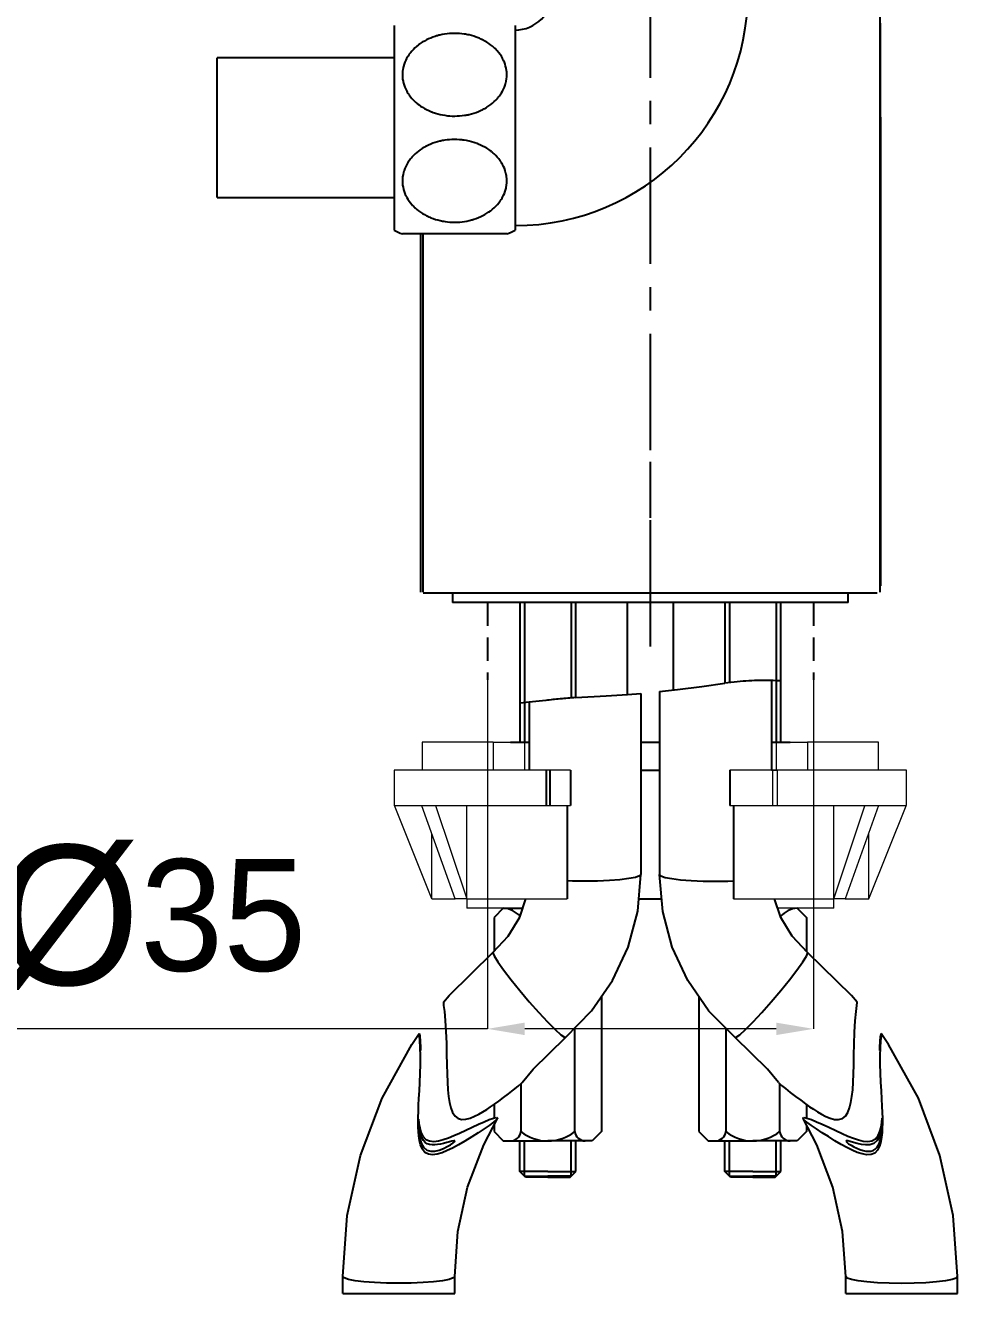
# Model space of a CAD drawing. Extents: x 0 to 1354, y 0 to 992.
# Drawn here: x 259.4 to 359.4, y 237.6 to 373.8 of the extents above; entities that cross this region are included whole.
import ezdxf

# ---------------------------------------------------------------- set-up
doc = ezdxf.new("R2010")
doc.units = 0
doc.header["$LTSCALE"] = 10
doc.header["$MEASUREMENT"] = 0
doc.header["$PDMODE"] = 3
doc.header["$PDSIZE"] = -10
doc.linetypes.add('CENTER', pattern=[2, 1.25, -0.25, 0.25, -0.25])
doc.linetypes.add('HIDDEN', pattern=[0.375, 0.25, -0.125])
doc.layers.get('0').update_dxf_attribs({"linetype": 'CONTINUOUS'})
doc.layers.get('DEFPOINTS').update_dxf_attribs({"linetype": 'CONTINUOUS'})
doc.layers.add('1', color=7, linetype='CONTINUOUS')
doc.layers.add('DEF_LAYER_ASSEM_MEMBER', color=7, linetype='CONTINUOUS')
doc.styles.add('Daelim Dimension', font='')
doc.styles.get('Daelim Dimension').set_extended_font_data('나눔고딕')
doc.dimstyles.new('DEFAULT', dxfattribs={"dimscale": 2, "dimtxt": 6, "dimasz": 2, "dimexe": 0, "dimexo": 2, "dimgap": 1, "dimtad": 1, "dimdec": 1, "dimzin": 9, "dimdsep": 46, "dimtxsty": 'Daelim Dimension', "dimcen": 0.5, "dimclrd": 5, "dimclre": 5, "dimclrt": 7, "dimadec": 1, "dimazin": 0, "dimtfac": 1, "dimtdec": 1, "dimtix": 1, "dimtmove": 0, "dimatfit": 3, "dimfxl": 1, "dimtolj": 1, "dimtzin": 1, "dimlwd": 9, "dimlwe": 9, "dimarcsym": 0})

# ---------------------------------------------------------------- blocks, each defined once
blk = doc.blocks.new('*D3')
at = {"color": 5, "lineweight": 9, "ltscale": 0.5, "transparency": 16777216}
for p, q in [((308.97, 303.63), (308.97, 266.01)), ((343.97, 303.63), (343.97, 266.01)), ((308.97, 266.01), (186.16, 266.01)), ((339.97, 266.01), (312.97, 266.01))]:
    blk.add_line(p, q, dxfattribs=at)
at = {"color": 5, "ltscale": 0.5, "transparency": 16777216}
for points in [[(312.97, 266.68), (312.97, 265.34), (308.97, 266.01)], [(339.97, 266.68), (339.97, 265.34), (343.97, 266.01)]]:
    blk.add_solid(points, dxfattribs=at)
at = {"layer": 'DEFPOINTS', "color": 0, "ltscale": 0.5, "transparency": 16777216}
for p in [(308.97, 307.63), (343.97, 307.63), (343.97, 266.01)]:
    blk.add_point(p, dxfattribs=at)
at = {"color": 7, "lineweight": -3, "ltscale": 0.5, "transparency": 16777216, "insert": (240.46, 277.59), "char_height": 12, "attachment_point": 5, "style": 'Daelim Dimension'}
blk.add_mtext('\\A1;설치구멍 {\\H1.25x;\\C256;Ø}35', dxfattribs=at)

msp = doc.modelspace()

# ---------------------------------------------------------------- linework, layer by layer
at = {"color": 1, "linetype": 'CENTER'}
msp.add_line((326.45, 480.65), (326.45, 307.06), dxfattribs=at)
at = {"color": 7, "linetype": 'HIDDEN', "lineweight": -3}
for p, q in [((308.97, 311.78), (308.97, 303.48)), ((343.97, 311.78), (343.97, 303.48))]:
    msp.add_line(p, q, dxfattribs=at)
at = {"color": 7, "linetype": 'Continuous'}
for p, q in [((327.45, 302.24), (329.37, 302.45)), ((329.37, 302.45), (331.99, 302.79)), ((331.99, 302.79), (334.47, 303.13)), ((318.45, 301.58), (321.7, 301.77)), ((321.7, 301.77), (324, 301.92)), ((324, 301.92), (325.45, 302.04)), ((293.45, 237.58), (305.45, 237.58)), ((347.45, 237.58), (359.45, 237.58))]:
    msp.add_line(p, q, dxfattribs=at)
at = {"color": 0}
for p, q in [((310.67, 278.98), (309.67, 277.98)), ((309.67, 277.98), (309.67, 274.34)), ((310.67, 278.98), (312.76, 278.98)), ((342.22, 278.98), (343.22, 277.98)), ((343.22, 277.98), (343.22, 274.33)), ((321.22, 269.48), (321.22, 254.98)), ((331.67, 269.47), (331.67, 254.98)), ((318.33, 266.09), (318.33, 254.98)), ((334.56, 266.09), (334.56, 254.98)), ((312.56, 260.12), (312.56, 254.98)), ((340.33, 260.12), (340.33, 254.98)), ((309.67, 257.9), (309.67, 256.43)), ((343.22, 257.89), (343.22, 256.42)), ((309.67, 255.67), (309.67, 254.98)), ((309.67, 254.98), (310.67, 253.98)), ((321.22, 254.98), (320.22, 253.98)), ((331.67, 254.98), (332.67, 253.98)), ((343.22, 254.98), (342.22, 253.98)), ((343.22, 255.66), (343.22, 254.98)), ((310.67, 253.98), (315.45, 253.98)), ((320.22, 253.98), (315.45, 253.98)), ((332.67, 253.98), (337.45, 253.98)), ((342.22, 253.98), (337.45, 253.98))]:
    msp.add_line(p, q, dxfattribs=at)
for points in [[(298.94, 373.77), (298.94, 373.56), (298.94, 372.93), (298.94, 371.92), (298.94, 370.55), (298.94, 368.88), (298.94, 366.98), (298.94, 364.92), (298.94, 362.77), (298.94, 360.62), (298.94, 358.56), (298.94, 356.66), (298.94, 354.99), (298.94, 353.62), (298.94, 352.61), (298.94, 351.98), (298.94, 351.77)], [(311.94, 373.77), (311.94, 373.56), (311.94, 372.93), (311.94, 371.92), (311.94, 370.55), (311.94, 368.88), (311.94, 366.98), (311.94, 364.92), (311.94, 362.77), (311.94, 360.62), (311.94, 358.56), (311.94, 356.66), (311.94, 354.99), (311.94, 353.62), (311.94, 352.61), (311.94, 351.98), (311.94, 351.77)], [(305.42, 372.91), (305.15, 372.9), (304.89, 372.89), (304.63, 372.86), (304.37, 372.83), (304.11, 372.78), (303.86, 372.73), (303.73, 372.7), (303.61, 372.66), (303.54, 372.65), (303.48, 372.63), (303.42, 372.61), (303.36, 372.59), (303.11, 372.51), (302.87, 372.41), (302.64, 372.31), (302.41, 372.2), (302.19, 372.08), (301.97, 371.95), (301.86, 371.88), (301.76, 371.81), (301.71, 371.78), (301.66, 371.74), (301.61, 371.7), (301.56, 371.67), (301.36, 371.51), (301.18, 371.35), (301.01, 371.18), (300.84, 371), (300.69, 370.82), (300.54, 370.63), (300.51, 370.58), (300.48, 370.53), (300.44, 370.48), (300.41, 370.43), (300.35, 370.33), (300.29, 370.23), (300.19, 370.02), (300.09, 369.81), (300.02, 369.59), (299.95, 369.37), (299.92, 369.26), (299.9, 369.15), (299.89, 369.09), (299.88, 369.03), (299.87, 368.97), (299.86, 368.92), (299.84, 368.69), (299.83, 368.46), (299.84, 368.24), (299.86, 368.01), (299.88, 367.9), (299.9, 367.78), (299.91, 367.73), (299.93, 367.67), (299.94, 367.61), (299.95, 367.56), (300.02, 367.34), (300.1, 367.12), (300.19, 366.91), (300.3, 366.7), (300.36, 366.6), (300.42, 366.5), (300.45, 366.44), (300.49, 366.39), (300.52, 366.35), (300.56, 366.3), (300.7, 366.1), (300.86, 365.92), (301.02, 365.74), (301.2, 365.57), (301.29, 365.49), (301.38, 365.41), (301.43, 365.37), (301.48, 365.33), (301.53, 365.29), (301.58, 365.26), (301.78, 365.11), (301.99, 364.97), (302.21, 364.85), (302.43, 364.73), (302.66, 364.62), (302.9, 364.51), (302.96, 364.49), (303.02, 364.47), (303.08, 364.44), (303.14, 364.42), (303.27, 364.38), (303.39, 364.34), (303.64, 364.27), (303.89, 364.2), (304.14, 364.15), (304.4, 364.11), (304.53, 364.09), (304.66, 364.07), (304.73, 364.07), (304.8, 364.06), (304.86, 364.05), (304.93, 364.05), (305.19, 364.03), (305.45, 364.03), (305.72, 364.04), (305.98, 364.05), (306.24, 364.08), (306.5, 364.11), (306.63, 364.13), (306.76, 364.16), (306.82, 364.17), (306.89, 364.18), (306.95, 364.2), (307.01, 364.21), (307.27, 364.27), (307.52, 364.35), (307.76, 364.43), (308, 364.52), (308.23, 364.62), (308.46, 364.74), (308.58, 364.79), (308.69, 364.86), (308.74, 364.89), (308.8, 364.92), (308.85, 364.95), (308.91, 364.99), (309.12, 365.12), (309.32, 365.27), (309.51, 365.42), (309.69, 365.58), (309.87, 365.75), (310.03, 365.93), (310.07, 365.98), (310.11, 366.02), (310.15, 366.07), (310.19, 366.12), (310.26, 366.21), (310.33, 366.31), (310.46, 366.51), (310.58, 366.71), (310.69, 366.92), (310.78, 367.13), (310.82, 367.24), (310.86, 367.35), (310.88, 367.4), (310.9, 367.46), (310.91, 367.51), (310.93, 367.57), (310.98, 367.79), (311.02, 368.02), (311.04, 368.25), (311.04, 368.47), (311.04, 368.59), (311.04, 368.7), (311.03, 368.76), (311.03, 368.82), (311.02, 368.87), (311.01, 368.93), (310.98, 369.16), (310.92, 369.38), (310.86, 369.6), (310.78, 369.82), (310.73, 369.92), (310.68, 370.03), (310.66, 370.08), (310.63, 370.14), (310.6, 370.19), (310.58, 370.24), (310.46, 370.45), (310.32, 370.64), (310.18, 370.83), (310.02, 371.02), (309.94, 371.11), (309.86, 371.2), (309.82, 371.24), (309.77, 371.28), (309.73, 371.32), (309.68, 371.37), (309.5, 371.53), (309.3, 371.68), (309.1, 371.83), (308.89, 371.97), (308.67, 372.09), (308.45, 372.21), (308.39, 372.24), (308.33, 372.27), (308.27, 372.3), (308.21, 372.33), (308.1, 372.38), (307.98, 372.43), (307.74, 372.52), (307.49, 372.6), (307.24, 372.67), (306.99, 372.74), (306.86, 372.76), (306.73, 372.79), (306.6, 372.81), (306.47, 372.83), (306.21, 372.87), (305.95, 372.89), (305.81, 372.9), (305.68, 372.91), (305.62, 372.91), (305.55, 372.91), (305.52, 372.91), (305.48, 372.91), (305.45, 372.91), (305.42, 372.91)], [(279.94, 355.27), (279.94, 355.49), (279.94, 356.13), (279.94, 357.16), (279.94, 358.51), (279.94, 360.11), (279.94, 361.87), (279.94, 363.67), (279.94, 365.43), (279.94, 367.03), (279.94, 368.38), (279.94, 369.41), (279.94, 370.05), (279.94, 370.27)], [(298.94, 370.27), (279.94, 370.27)], [(305.46, 352.63), (305.73, 352.64), (305.99, 352.65), (306.25, 352.68), (306.51, 352.71), (306.76, 352.76), (307.02, 352.81), (307.15, 352.84), (307.27, 352.88), (307.34, 352.89), (307.4, 352.91), (307.46, 352.93), (307.52, 352.95), (307.77, 353.03), (308.01, 353.13), (308.24, 353.23), (308.47, 353.34), (308.69, 353.46), (308.91, 353.59), (309.01, 353.66), (309.12, 353.73), (309.17, 353.76), (309.22, 353.8), (309.27, 353.84), (309.32, 353.87), (309.52, 354.03), (309.7, 354.19), (309.87, 354.36), (310.04, 354.54), (310.19, 354.72), (310.33, 354.91), (310.37, 354.96), (310.4, 355.01), (310.43, 355.06), (310.47, 355.11), (310.53, 355.21), (310.58, 355.31), (310.69, 355.52), (310.78, 355.73), (310.86, 355.95), (310.93, 356.17), (310.96, 356.28), (310.98, 356.4), (310.99, 356.45), (311, 356.51), (311.01, 356.57), (311.02, 356.62), (311.04, 356.85), (311.04, 357.08), (311.04, 357.3), (311.01, 357.53), (311, 357.64), (310.98, 357.76), (310.96, 357.81), (310.95, 357.87), (310.94, 357.93), (310.92, 357.98), (310.86, 358.2), (310.78, 358.42), (310.68, 358.63), (310.58, 358.84), (310.52, 358.94), (310.46, 359.05), (310.42, 359.1), (310.39, 359.15), (310.36, 359.2), (310.32, 359.24), (310.18, 359.44), (310.02, 359.62), (309.86, 359.8), (309.68, 359.97), (309.59, 360.05), (309.5, 360.13), (309.45, 360.17), (309.4, 360.21), (309.35, 360.25), (309.3, 360.28), (309.1, 360.43), (308.89, 360.57), (308.67, 360.69), (308.45, 360.81), (308.22, 360.92), (307.98, 361.03), (307.92, 361.05), (307.86, 361.07), (307.8, 361.1), (307.74, 361.12), (307.61, 361.16), (307.49, 361.2), (307.24, 361.27), (306.99, 361.34), (306.73, 361.39), (306.48, 361.43), (306.34, 361.45), (306.21, 361.47), (306.15, 361.47), (306.08, 361.48), (306.02, 361.49), (305.95, 361.49), (305.69, 361.51), (305.42, 361.51), (305.16, 361.51), (304.9, 361.49), (304.64, 361.47), (304.38, 361.43), (304.25, 361.41), (304.12, 361.39), (304.06, 361.37), (303.99, 361.36), (303.93, 361.35), (303.86, 361.33), (303.61, 361.27), (303.36, 361.19), (303.12, 361.11), (302.88, 361.02), (302.64, 360.92), (302.42, 360.81), (302.3, 360.75), (302.19, 360.68), (302.13, 360.65), (302.08, 360.62), (302.03, 360.59), (301.97, 360.55), (301.76, 360.42), (301.56, 360.27), (301.37, 360.12), (301.19, 359.96), (301.01, 359.79), (300.85, 359.61), (300.81, 359.56), (300.77, 359.52), (300.73, 359.47), (300.69, 359.42), (300.62, 359.33), (300.55, 359.23), (300.41, 359.03), (300.3, 358.83), (300.19, 358.62), (300.1, 358.41), (300.06, 358.3), (300.02, 358.19), (300, 358.14), (299.98, 358.08), (299.97, 358.03), (299.95, 357.97), (299.9, 357.75), (299.86, 357.52), (299.84, 357.3), (299.83, 357.07), (299.84, 356.95), (299.84, 356.84), (299.85, 356.78), (299.85, 356.73), (299.86, 356.67), (299.86, 356.61), (299.9, 356.38), (299.95, 356.16), (300.02, 355.94), (300.1, 355.72), (300.14, 355.62), (300.19, 355.51), (300.22, 355.46), (300.25, 355.4), (300.27, 355.35), (300.3, 355.3), (300.42, 355.1), (300.55, 354.9), (300.7, 354.71), (300.85, 354.52), (300.93, 354.43), (301.02, 354.35), (301.06, 354.3), (301.11, 354.26), (301.15, 354.22), (301.2, 354.17), (301.38, 354.01), (301.58, 353.86), (301.78, 353.71), (301.99, 353.57), (302.21, 353.45), (302.43, 353.33), (302.49, 353.3), (302.55, 353.27), (302.61, 353.24), (302.67, 353.22), (302.78, 353.16), (302.9, 353.11), (303.14, 353.02), (303.39, 352.94), (303.64, 352.87), (303.89, 352.8), (304.02, 352.78), (304.15, 352.75), (304.28, 352.73), (304.41, 352.71), (304.67, 352.67), (304.93, 352.65), (305.06, 352.64), (305.2, 352.63), (305.26, 352.63), (305.33, 352.63), (305.36, 352.63), (305.4, 352.63), (305.43, 352.63), (305.46, 352.63)], [(279.94, 355.27), (298.94, 355.27)], [(311.04, 351.37), (311.04, 351.37), (311.04, 351.37), (311.04, 351.37), (311.03, 351.37), (311.02, 351.37), (310.98, 351.37), (310.93, 351.37), (310.86, 351.37), (310.79, 351.37), (310.76, 351.37), (310.74, 351.37), (310.72, 351.37), (310.69, 351.37), (310.64, 351.37), (310.59, 351.37), (310.47, 351.37), (310.34, 351.37), (310.19, 351.37), (310.04, 351.37), (310, 351.37), (309.96, 351.37), (309.92, 351.37), (309.87, 351.37), (309.79, 351.37), (309.7, 351.37), (309.51, 351.37), (309.32, 351.37), (309.12, 351.37), (308.91, 351.37), (308.8, 351.37), (308.69, 351.37), (308.64, 351.37), (308.58, 351.37), (308.52, 351.37), (308.47, 351.37), (308.24, 351.37), (308, 351.37), (307.76, 351.37), (307.52, 351.37), (307.27, 351.37), (307.01, 351.37), (306.95, 351.37), (306.89, 351.37), (306.82, 351.37), (306.76, 351.37), (306.63, 351.37), (306.5, 351.37), (306.24, 351.37), (305.98, 351.37), (305.72, 351.37), (305.45, 351.37), (305.32, 351.37), (305.19, 351.37), (305.12, 351.37), (305.06, 351.37), (304.99, 351.37), (304.93, 351.37), (304.66, 351.37), (304.4, 351.37), (304.15, 351.37), (303.89, 351.37), (303.64, 351.37), (303.39, 351.37), (303.27, 351.37), (303.14, 351.37), (303.08, 351.37), (303.02, 351.37), (302.96, 351.37), (302.9, 351.37), (302.66, 351.37), (302.43, 351.37), (302.21, 351.37), (302, 351.37), (301.79, 351.37), (301.58, 351.37), (301.48, 351.37), (301.39, 351.37), (301.34, 351.37), (301.29, 351.37), (301.25, 351.37), (301.2, 351.37), (301.03, 351.37), (300.86, 351.37), (300.71, 351.37), (300.56, 351.37), (300.43, 351.37), (300.31, 351.37), (300.28, 351.37), (300.25, 351.37), (300.23, 351.37), (300.2, 351.37), (300.15, 351.37), (300.1, 351.37), (300.02, 351.37), (299.96, 351.37), (299.9, 351.37), (299.87, 351.37), (299.85, 351.37), (299.84, 351.37), (299.84, 351.37), (299.83, 351.37), (299.83, 351.37)], [(301.77, 351.37), (301.77, 312.89)], [(302.05, 312.89), (302.05, 331.4), (302.05, 336.05), (302.05, 340.71), (302.05, 345.36), (302.05, 350.02), (302.05, 351.37)], [(302.05, 312.89), (302.05, 334.89), (302.05, 351.23)], [(326.45, 326.89), (326.45, 320.89)], [(326.45, 317.89), (326.45, 310.89)], [(350.82, 312.78), (349.53, 312.78), (347.68, 312.78), (345.3, 312.78), (342.47, 312.78), (340.21, 312.78), (337.82, 312.78), (335.31, 312.78), (333.08, 312.78), (330.86, 312.78), (328.65, 312.78), (326.45, 312.78), (324.25, 312.78), (322.04, 312.78), (319.82, 312.78), (317.58, 312.78), (315.07, 312.78), (312.69, 312.78), (310.42, 312.78), (307.6, 312.78), (305.21, 312.78), (303.37, 312.78), (302.07, 312.78)], [(326.45, 313.06), (326.45, 307.06)]]:
    msp.add_lwpolyline(points)
for centre, radius, start, end in [((310.43, 276.23), 2.76, 42.4316, 84.8383), ((342.47, 276.23), 2.76, 95.1617, 137.6283), ((311.43, 255.12), 1.14, 271.0144, 352.8506), ((315.45, 258.64), 4.67, 231.7868, 270), ((315.45, 258.64), 4.67, 270, 308.2132), ((319.47, 255.12), 1.14, 187.1494, 268.9856), ((333.43, 255.12), 1.14, 271.0144, 352.8506), ((337.45, 258.64), 4.67, 231.7868, 270), ((337.45, 258.64), 4.67, 270, 308.2132), ((341.47, 255.12), 1.14, 187.1494, 268.9856)]:
    msp.add_arc(centre, radius, start, end, dxfattribs=at)
for points in [[(311.94, 373.27), (314.15, 373.27), (315.94, 375.06), (315.94, 377.27)], [(311.94, 352.27), (325.75, 352.27), (336.94, 363.46), (336.94, 377.27)], [(298.94, 351.77), (299.23, 351.63), (299.53, 351.49), (299.83, 351.37)], [(311.04, 351.37), (311.35, 351.49), (311.65, 351.63), (311.94, 351.77)]]:
    msp.add_open_spline(points, degree=3)
at = {"color": 7, "linetype": 'Continuous'}
for points, start_tangent, end_tangent in [([(340.45, 303.37), (339.37, 303.42), (338.23, 303.43), (337.04, 303.38), (335.78, 303.28), (334.45, 303.13)], (-0.998155, 0.06072), (-0.99186, -0.127337)), ([(318.45, 301.58), (316.76, 301.44), (315.22, 301.28), (313.79, 301.12), (312.45, 300.97)], (-0.997496, -0.070729), (-0.994092, -0.108545))]:
    msp.add_spline(points, degree=3, dxfattribs=dict(at, start_tangent=start_tangent, end_tangent=end_tangent))
at = {"layer": '1'}
for p, q in [((305.2, 312.78), (305.2, 311.78)), ((347.7, 311.78), (347.7, 312.78)), ((347.7, 311.78), (305.2, 311.78)), ((312.45, 311.77), (312.45, 296.78)), ((312.95, 311.77), (312.95, 296.77)), ((317.95, 311.77), (317.95, 301.54)), ((318.45, 301.58), (318.45, 311.77)), ((323.95, 311.78), (323.95, 301.91)), ((328.95, 302.4), (328.95, 311.78)), ((334.45, 311.77), (334.45, 303.13)), ((334.95, 311.77), (334.95, 303.19)), ((339.95, 311.77), (339.95, 296.77)), ((340.45, 296.78), (340.45, 311.77)), ((311.45, 296.78), (313.45, 296.78)), ((325.45, 296.78), (327.45, 296.78)), ((339.45, 296.78), (341.45, 296.78)), ((325.45, 293.78), (327.45, 293.78)), ((325.22, 279.98), (327.67, 279.98))]:
    msp.add_line(p, q, dxfattribs=at)
at = {"layer": '1', "color": 7, "linetype": 'Continuous', "lineweight": 18}
for p, q in [((301.95, 296.78), (301.95, 293.78)), ((309.57, 296.78), (301.95, 296.78)), ((309.57, 296.78), (312.95, 296.78)), ((312.95, 296.78), (313.45, 296.78)), ((312.95, 296.78), (312.95, 293.78)), ((339.45, 296.78), (339.95, 296.78)), ((339.95, 296.78), (343.32, 296.78)), ((339.95, 296.78), (339.95, 293.78)), ((350.95, 296.78), (343.32, 296.78)), ((350.95, 293.78), (350.95, 296.78)), ((298.95, 293.78), (298.95, 289.98)), ((317.9, 293.78), (298.95, 293.78)), ((353.95, 293.78), (334.99, 293.78)), ((339.45, 293.78), (339.61, 293.78)), ((339.61, 293.78), (340.11, 293.78)), ((353.95, 289.98), (353.95, 293.78)), ((298.95, 289.98), (298.99, 289.98)), ((298.99, 289.98), (301.92, 289.98)), ((302.98, 279.98), (298.99, 289.98)), ((301.92, 289.97), (301.92, 289.98)), ((305.5, 279.98), (301.92, 289.97)), ((301.93, 289.98), (303.4, 289.98)), ((303.4, 289.98), (306.75, 279.98)), ((303.4, 289.98), (317.9, 289.98)), ((306.75, 279.98), (306.75, 289.98)), ((334.99, 289.98), (349.48, 289.98)), ((339.45, 289.98), (339.61, 289.98)), ((339.61, 289.98), (340.11, 289.98)), ((346.14, 279.98), (346.14, 289.98)), ((346.14, 279.98), (349.48, 289.97)), ((350.96, 289.98), (347.39, 279.98)), ((349.48, 289.97), (349.48, 289.98)), ((349.5, 289.98), (350.96, 289.98)), ((349.91, 279.98), (353.91, 289.97)), ((350.96, 289.98), (353.91, 289.98)), ((353.91, 289.97), (353.91, 289.98)), ((353.91, 289.97), (353.91, 289.98)), ((353.95, 289.98), (353.91, 289.98)), ((302.98, 279.98), (302.98, 287)), ((349.91, 279.98), (349.91, 287.04)), ((302.98, 279.98), (305.5, 279.98)), ((306.75, 279.98), (305.5, 279.98)), ((306.75, 279.98), (306.75, 278.98)), ((306.75, 279.98), (317.52, 279.98)), ((335.37, 279.98), (346.14, 279.98)), ((347.39, 279.98), (346.14, 279.98)), ((346.15, 278.98), (346.15, 279.98)), ((347.39, 279.98), (349.91, 279.98)), ((312.76, 278.98), (306.75, 278.98)), ((346.15, 278.98), (340.13, 278.98))]:
    msp.add_line(p, q, dxfattribs=at)
at = {"layer": '1', "color": 7, "linetype": 'Continuous', "lineweight": 13}
for p, q in [((309.57, 296.78), (309.57, 293.78)), ((343.32, 296.78), (343.32, 293.78)), ((339.61, 289.98), (339.61, 293.78)), ((340.11, 289.98), (340.11, 293.78))]:
    msp.add_line(p, q, dxfattribs=at)
at = {"layer": '1'}
for points in [[(351.12, 312.89), (351.12, 433.38)], [(351.21, 313.59), (351.21, 317.62), (351.21, 321.65), (351.2, 325.67), (351.2, 329.7), (351.2, 333.73), (351.2, 337.76), (351.2, 341.78), (351.19, 345.81), (351.19, 349.84), (351.19, 353.87), (351.19, 357.9), (351.19, 361.92), (351.18, 365.95), (351.18, 369.98), (351.18, 374.01)]]:
    msp.add_lwpolyline(points, dxfattribs=at)
at = {"layer": '1', "color": 7, "linetype": 'Continuous', "lineweight": 18}
for centre, major_axis, ratio, start_param, end_param in [((327.13, 219.31), (-25.32, 70.62), 0.175251, 6.272916, 6.274254), ((327.1, 223.16), (23.99, 66.77), 0.180158, 0.118629, 0.120004)]:
    msp.add_ellipse(centre, major_axis=major_axis, ratio=ratio, start_param=start_param, end_param=end_param, dxfattribs=at)
at = {"layer": 'DEF_LAYER_ASSEM_MEMBER', "color": 7, "linetype": 'Continuous'}
for p, q in [((339.45, 303.41), (339.45, 293.78)), ((313.45, 301.08), (313.45, 293.78)), ((325.45, 302.04), (325.45, 282.59)), ((327.45, 302.24), (327.45, 282.59)), ((322.06, 281.93), (320.79, 281.88)), ((323.19, 282.02), (322.06, 281.93)), ((324.14, 282.14), (323.19, 282.02)), ((324.86, 282.28), (324.14, 282.14)), ((325.3, 282.43), (324.86, 282.28)), ((325.1, 278.64), (325.45, 282.6)), ((325.45, 282.59), (325.3, 282.43)), ((327.45, 282.59), (327.45, 282.59)), ((327.79, 278.63), (327.45, 282.59)), ((327.45, 282.59), (327.59, 282.43)), ((327.59, 282.43), (328.04, 282.28)), ((328.04, 282.28), (328.75, 282.14)), ((328.75, 282.14), (329.7, 282.02)), ((329.7, 282.02), (330.84, 281.93)), ((330.84, 281.93), (332.11, 281.88)), ((318.11, 281.88), (317.52, 281.9)), ((319.45, 281.86), (318.11, 281.88)), ((320.79, 281.88), (319.45, 281.86)), ((332.11, 281.88), (333.45, 281.86)), ((333.45, 281.86), (334.79, 281.88)), ((334.79, 281.88), (335.37, 281.9)), ((312.43, 277.99), (313.1, 279.98)), ((340.47, 277.98), (339.79, 279.98)), ((311.2, 275.95), (312.43, 277.99)), ((324.08, 274.8), (325.1, 278.64)), ((328.81, 274.79), (327.79, 278.63)), ((341.69, 275.95), (340.47, 277.98)), ((309.57, 274.23), (311.2, 275.95)), ((343.33, 274.22), (341.69, 275.95)), ((304.86, 269.6), (309.57, 274.23)), ((322.41, 271.2), (324.08, 274.8)), ((330.48, 271.19), (328.81, 274.79)), ((348.04, 269.59), (343.33, 274.22)), ((320.14, 267.93), (322.41, 271.2)), ((332.75, 267.92), (330.48, 271.19)), ((304.23, 268.87), (304.86, 269.6)), ((304.23, 268.88), (304.23, 268.84)), ((304.23, 268.84), (304.26, 268.53)), ((304.26, 268.53), (304.34, 267.88)), ((348.66, 268.87), (348.04, 269.59)), ((348.56, 267.86), (348.64, 268.52)), ((348.64, 268.52), (348.67, 268.83)), ((348.67, 268.83), (348.66, 268.87)), ((304.34, 267.88), (304.43, 266.92)), ((317.34, 265.09), (320.14, 267.93)), ((335.55, 265.08), (332.75, 267.92)), ((348.46, 266.87), (348.56, 267.86)), ((304.43, 266.92), (304.51, 265.73)), ((304.51, 265.73), (304.56, 264.46)), ((348.33, 264.38), (348.38, 265.65)), ((348.38, 265.65), (348.46, 266.87)), ((297.67, 258.57), (300.86, 264.34)), ((300.86, 264.34), (301.65, 265.51)), ((301.64, 265.48), (301.65, 265.51)), ((301.66, 265.22), (301.64, 265.48)), ((301.65, 265.51), (301.66, 265.47)), ((301.66, 265.47), (301.71, 265.21)), ((301.71, 264.71), (301.66, 265.22)), ((301.71, 265.21), (301.76, 264.7)), ((301.76, 264), (301.71, 264.71)), ((301.76, 264.7), (301.78, 264.02)), ((304.56, 264.46), (304.58, 263.28)), ((313.87, 261.68), (317.34, 265.09)), ((339.02, 261.67), (335.55, 265.08)), ((348.31, 263.21), (348.33, 264.38)), ((351.11, 264), (351.14, 264.69)), ((351.14, 264.69), (351.18, 265.2)), ((351.18, 264.71), (351.14, 263.99)), ((351.18, 265.2), (351.23, 265.46)), ((351.23, 265.21), (351.18, 264.71)), ((351.23, 265.46), (351.25, 265.5)), ((351.25, 265.47), (351.23, 265.21)), ((351.25, 265.5), (351.25, 265.47)), ((352.03, 264.33), (351.25, 265.5)), ((355.23, 258.57), (352.03, 264.33)), ((301.78, 263.13), (301.76, 264)), ((301.78, 264.02), (301.79, 263.69)), ((301.79, 262.76), (301.78, 263.13)), ((304.58, 263.28), (304.6, 262.19)), ((348.29, 262.15), (348.31, 263.21)), ((351.11, 263.69), (351.11, 264)), ((351.14, 263.99), (351.11, 263.14)), ((351.11, 263.14), (351.11, 262.76)), ((301.75, 261.21), (301.78, 262.18)), ((301.78, 262.18), (301.79, 262.76)), ((304.6, 262.19), (304.63, 261.19)), ((312.69, 260.26), (313.87, 261.68)), ((340.2, 260.25), (339.02, 261.67)), ((348.26, 261.17), (348.29, 262.15)), ((351.11, 262.76), (351.11, 262.21)), ((351.11, 262.21), (351.14, 261.24)), ((301.66, 259.36), (301.71, 260.26)), ((301.71, 260.26), (301.75, 261.21)), ((304.63, 261.19), (304.66, 260.29)), ((304.66, 260.29), (304.72, 259.48)), ((312.27, 259.87), (312.62, 260.19)), ((312.62, 260.19), (312.69, 260.26)), ((340.2, 260.25), (340.25, 260.2)), ((340.25, 260.2), (340.53, 259.94)), ((348.18, 259.47), (348.23, 260.28)), ((348.23, 260.28), (348.26, 261.17)), ((351.14, 261.24), (351.18, 260.27)), ((351.18, 260.27), (351.23, 259.34)), ((301.61, 258.54), (301.66, 259.36)), ((304.72, 259.48), (304.8, 258.75)), ((310.68, 258.63), (311.21, 259.04)), ((311.21, 259.04), (311.77, 259.46)), ((311.77, 259.46), (312.27, 259.87)), ((340.53, 259.94), (340.96, 259.59)), ((340.96, 259.59), (341.48, 259.18)), ((341.48, 259.18), (342.04, 258.75)), ((348.1, 258.75), (348.18, 259.47)), ((351.23, 259.34), (351.28, 258.49)), ((295.34, 252.41), (297.67, 258.57)), ((301.55, 257.13), (301.57, 257.8)), ((301.57, 257.8), (301.61, 258.54)), ((304.8, 258.75), (304.9, 258.1)), ((304.9, 258.1), (305.04, 257.53)), ((305.04, 257.53), (305.23, 257.04)), ((308.89, 257.36), (309.3, 257.63)), ((309.3, 257.63), (309.72, 257.93)), ((309.72, 257.93), (310.18, 258.26)), ((310.18, 258.26), (310.68, 258.63)), ((342.04, 258.75), (342.6, 258.34)), ((342.6, 258.34), (343.1, 257.97)), ((343.1, 257.97), (343.56, 257.65)), ((343.56, 257.65), (343.98, 257.37)), ((347.66, 257.04), (347.85, 257.53)), ((347.85, 257.53), (347.99, 258.1)), ((347.99, 258.1), (348.1, 258.75)), ((351.28, 258.49), (351.32, 257.72)), ((351.32, 257.72), (351.35, 257.04)), ((357.55, 252.41), (355.23, 258.57)), ((301.52, 256.01), (301.53, 256.53)), ((301.53, 256.53), (301.55, 257.13)), ((301.56, 255.88), (301.53, 256.4)), ((301.56, 256.31), (301.61, 255.84)), ((305.23, 257.04), (305.49, 256.64)), ((305.49, 256.64), (305.82, 256.38)), ((305.82, 256.38), (306.22, 256.27)), ((306.22, 256.27), (306.66, 256.3)), ((306.66, 256.3), (307.12, 256.42)), ((307.12, 256.42), (307.58, 256.62)), ((307.58, 256.62), (308.04, 256.85)), ((308.04, 256.85), (308.48, 257.11)), ((308.48, 257.11), (308.89, 257.36)), ((308.57, 253.55), (310.04, 256.38)), ((308.6, 256.04), (309.15, 256.26)), ((309.15, 256.26), (309.62, 256.42)), ((309.62, 256.42), (309.95, 256.48)), ((309.95, 256.26), (309.63, 255.99)), ((309.95, 256.48), (310.06, 256.43)), ((310.04, 256.37), (309.95, 256.26)), ((310.06, 256.43), (310.04, 256.37)), ((342.83, 256.42), (342.95, 256.48)), ((342.85, 256.37), (342.83, 256.42)), ((344.33, 253.54), (342.85, 256.37)), ((342.95, 256.25), (342.85, 256.37)), ((342.95, 256.48), (343.27, 256.41)), ((343.27, 255.98), (342.95, 256.25)), ((343.27, 256.41), (343.74, 256.26)), ((343.74, 256.26), (344.29, 256.04)), ((343.98, 257.37), (344.4, 257.11)), ((344.4, 257.11), (344.84, 256.85)), ((344.84, 256.85), (345.3, 256.61)), ((345.3, 256.61), (345.77, 256.42)), ((345.77, 256.42), (346.23, 256.29)), ((346.23, 256.29), (346.67, 256.27)), ((346.67, 256.27), (347.07, 256.37)), ((347.07, 256.37), (347.4, 256.64)), ((347.4, 256.64), (347.66, 257.04)), ((351.3, 255.94), (351.34, 256.41)), ((351.36, 256.4), (351.33, 255.9)), ((351.35, 257.04), (351.37, 256.42)), ((351.37, 256.42), (351.37, 256)), ((301.53, 255.47), (301.52, 256.01)), ((301.53, 255.9), (301.56, 255.23)), ((301.55, 254.98), (301.53, 255.47)), ((301.59, 254.51), (301.55, 254.98)), ((301.63, 255.33), (301.56, 255.88)), ((301.56, 255.23), (301.63, 254.63)), ((301.61, 255.84), (301.69, 255.37)), ((301.73, 254.84), (301.63, 255.33)), ((301.69, 255.37), (301.82, 254.9)), ((301.88, 254.39), (301.73, 254.84)), ((301.82, 254.9), (302.04, 254.47)), ((305.35, 254.55), (305.96, 254.82)), ((305.96, 254.82), (306.63, 255.14)), ((306.63, 255.14), (307.33, 255.47)), ((307.98, 254.86), (307.28, 254.41)), ((307.33, 255.47), (307.99, 255.77)), ((308.6, 255.27), (307.98, 254.86)), ((307.99, 255.77), (308.6, 256.04)), ((309.16, 255.65), (308.6, 255.27)), ((309.63, 255.99), (309.16, 255.65)), ((343.74, 255.64), (343.27, 255.98)), ((344.3, 255.26), (343.74, 255.64)), ((344.29, 256.04), (344.92, 255.76)), ((344.9, 254.86), (344.3, 255.26)), ((345.57, 254.44), (344.9, 254.86)), ((344.92, 255.76), (345.61, 255.44)), ((345.61, 255.44), (346.36, 255.09)), ((346.36, 255.09), (347.05, 254.76)), ((347.05, 254.76), (347.67, 254.49)), ((350.91, 254.56), (351.11, 255)), ((351.16, 254.83), (351.01, 254.39)), ((351.11, 255), (351.23, 255.47)), ((351.27, 255.33), (351.16, 254.83)), ((351.23, 255.47), (351.3, 255.94)), ((351.33, 255.9), (351.27, 255.33)), ((351.27, 254.64), (351.33, 255.21)), ((351.33, 254.87), (351.29, 254.39)), ((351.33, 255.21), (351.36, 255.84)), ((351.36, 255.36), (351.33, 254.87)), ((351.37, 255.87), (351.36, 255.36)), ((351.37, 256), (351.37, 255.87)), ((301.67, 254.03), (301.59, 254.51)), ((301.63, 254.63), (301.73, 254.11)), ((301.79, 253.55), (301.67, 254.03)), ((301.73, 254.11), (301.88, 253.66)), ((301.98, 253.1), (301.79, 253.55)), ((302.1, 254.02), (301.88, 254.39)), ((301.88, 253.66), (302.1, 253.29)), ((302.04, 254.47), (302.35, 254.14)), ((302.28, 253.82), (302.1, 254.02)), ((302.51, 253.68), (302.28, 253.82)), ((302.35, 254.14), (302.74, 253.97)), ((302.76, 253.59), (302.51, 253.68)), ((302.74, 253.97), (303.2, 253.93)), ((303.02, 253.55), (302.76, 253.59)), ((303.3, 253.55), (303.02, 253.55)), ((303.2, 253.93), (303.7, 253.99)), ((303.6, 253.58), (303.3, 253.55)), ((303.93, 253.63), (303.6, 253.58)), ((303.7, 253.99), (304.22, 254.13)), ((304.26, 253.71), (303.93, 253.63)), ((304.22, 254.13), (304.77, 254.32)), ((304.23, 253.17), (304.65, 253.37)), ((304.59, 253.8), (304.26, 253.71)), ((304.89, 253.89), (304.59, 253.8)), ((304.65, 253.37), (304.99, 253.57)), ((304.77, 254.32), (305.35, 254.55)), ((305.15, 253.96), (304.89, 253.89)), ((304.99, 253.57), (305.25, 253.74)), ((305.36, 254), (305.15, 253.96)), ((305.85, 253.55), (305.22, 253.21)), ((305.25, 253.74), (305.42, 253.89)), ((305.46, 253.98), (305.36, 254)), ((305.42, 253.89), (305.46, 253.94)), ((305.46, 253.94), (305.46, 253.98)), ((306.54, 253.95), (305.85, 253.55)), ((307.28, 254.41), (306.54, 253.95)), ((306.84, 249.01), (308.57, 253.55)), ((312.45, 250.68), (312.45, 253.98)), ((318.45, 250.68), (318.45, 253.98)), ((334.45, 250.68), (334.45, 253.98)), ((340.45, 250.68), (340.45, 253.98)), ((346.05, 249), (344.33, 253.54)), ((346.26, 254), (345.57, 254.44)), ((346.93, 253.6), (346.26, 254)), ((347.55, 253.27), (346.93, 253.6)), ((347.48, 254), (347.44, 253.94)), ((347.44, 253.94), (347.54, 253.83)), ((347.65, 253.98), (347.48, 254)), ((347.54, 253.83), (347.74, 253.68)), ((347.91, 253.91), (347.65, 253.98)), ((347.67, 254.49), (348.25, 254.26)), ((347.74, 253.68), (348, 253.51)), ((348.25, 253.82), (347.91, 253.91)), ((348, 253.51), (348.3, 253.35)), ((348.25, 254.26), (348.8, 254.08)), ((348.67, 253.7), (348.25, 253.82)), ((348.3, 253.35), (348.63, 253.19)), ((349.12, 253.6), (348.67, 253.7)), ((348.8, 254.08), (349.32, 253.96)), ((349.57, 253.55), (349.12, 253.6)), ((349.32, 253.96), (349.81, 253.92)), ((350.02, 253.57), (349.57, 253.55)), ((349.81, 253.92), (350.25, 253.99)), ((350.44, 253.71), (350.02, 253.57)), ((350.25, 253.99), (350.63, 254.2)), ((350.8, 254.02), (350.44, 253.71)), ((350.63, 254.2), (350.91, 254.56)), ((351.01, 254.39), (350.8, 254.02)), ((350.8, 253.29), (351.02, 253.67)), ((351.07, 253.43), (350.85, 253)), ((351.02, 253.67), (351.17, 254.12)), ((351.2, 253.91), (351.07, 253.43)), ((351.17, 254.12), (351.27, 254.64)), ((351.29, 254.39), (351.2, 253.91)), ((293.92, 245.98), (295.34, 252.41)), ((302.26, 252.75), (301.98, 253.1)), ((302.1, 253.29), (302.45, 252.98)), ((302.64, 252.54), (302.26, 252.75)), ((302.45, 252.98), (302.87, 252.87)), ((303.08, 252.49), (302.64, 252.54)), ((302.87, 252.87), (303.32, 252.89)), ((303.58, 252.55), (303.08, 252.49)), ((303.32, 252.89), (303.77, 253)), ((304.09, 252.71), (303.58, 252.55)), ((303.77, 253), (304.23, 253.17)), ((304.64, 252.93), (304.09, 252.71)), ((305.22, 253.21), (304.64, 252.93)), ((348.12, 252.98), (347.55, 253.27)), ((348.67, 252.74), (348.12, 252.98)), ((348.63, 253.19), (348.96, 253.05)), ((349.19, 252.58), (348.67, 252.74)), ((348.96, 253.05), (349.29, 252.95)), ((349.69, 252.49), (349.19, 252.58)), ((349.29, 252.95), (349.59, 252.89)), ((349.59, 252.89), (349.87, 252.86)), ((350.15, 252.51), (349.69, 252.49)), ((349.87, 252.86), (350.13, 252.88)), ((350.13, 252.88), (350.38, 252.96)), ((350.55, 252.67), (350.15, 252.51)), ((350.38, 252.96), (350.61, 253.09)), ((350.85, 253), (350.55, 252.67)), ((350.61, 253.09), (350.8, 253.29)), ((358.97, 245.98), (357.55, 252.41)), ((315.45, 250.68), (312.45, 250.68)), ((313.05, 250.08), (312.45, 250.68)), ((315.45, 250.68), (318.45, 250.68)), ((317.85, 250.08), (318.45, 250.68)), ((337.45, 250.68), (334.45, 250.68)), ((335.05, 250.08), (334.45, 250.68)), ((337.45, 250.68), (340.45, 250.68)), ((339.85, 250.08), (340.45, 250.68)), ((312.95, 250.18), (315.45, 250.18)), ((315.45, 250.08), (313.05, 250.08)), ((317.95, 250.18), (315.45, 250.18)), ((315.45, 250.08), (317.85, 250.08)), ((334.95, 250.18), (337.45, 250.18)), ((337.45, 250.08), (335.05, 250.08)), ((339.95, 250.18), (337.45, 250.18)), ((337.45, 250.08), (339.85, 250.08)), ((305.8, 244.26), (306.84, 249.01)), ((347.1, 244.26), (346.05, 249)), ((293.45, 239.42), (293.92, 245.98)), ((359.45, 239.41), (358.97, 245.98)), ((305.45, 239.42), (305.8, 244.26)), ((347.45, 239.41), (347.1, 244.26)), ((293.45, 237.58), (293.45, 239.42)), ((305.45, 237.58), (305.45, 239.42)), ((347.45, 237.58), (347.45, 239.41)), ((359.45, 237.58), (359.45, 239.41))]:
    msp.add_line(p, q, dxfattribs=at)
at = {"layer": 'DEF_LAYER_ASSEM_MEMBER', "color": 9, "linetype": 'Continuous'}
for p, q in [((315.28, 293.78), (315.28, 289.98)), ((315.69, 289.98), (315.69, 293.78)), ((317.9, 293.78), (317.9, 289.98)), ((334.99, 293.78), (334.99, 289.98)), ((317.52, 289.98), (317.52, 279.98)), ((335.37, 289.98), (335.37, 279.98)), ((309.57, 274.23), (309.55, 274.18)), ((309.55, 274.18), (309.68, 273.84)), ((309.68, 273.84), (310.07, 273.21)), ((342.82, 273.2), (343.21, 273.83)), ((343.21, 273.83), (343.35, 274.17)), ((343.35, 274.17), (343.33, 274.22)), ((310.07, 273.21), (310.69, 272.34)), ((342.2, 272.33), (342.82, 273.2)), ((310.69, 272.34), (311.5, 271.29)), ((311.5, 271.29), (312.44, 270.12)), ((340.45, 270.12), (341.39, 271.28)), ((341.39, 271.28), (342.2, 272.33)), ((312.44, 270.12), (313.45, 268.93)), ((339.44, 268.92), (340.45, 270.12)), ((313.45, 268.93), (314.47, 267.78)), ((338.43, 267.78), (339.44, 268.92)), ((314.47, 267.78), (315.41, 266.77)), ((337.49, 266.76), (338.43, 267.78)), ((315.41, 266.77), (316.22, 265.95)), ((316.22, 265.95), (316.84, 265.38)), ((336.06, 265.37), (336.68, 265.94)), ((336.68, 265.94), (337.49, 266.76)), ((316.84, 265.38), (317.23, 265.1)), ((317.23, 265.1), (317.34, 265.09)), ((335.55, 265.08), (335.67, 265.1)), ((335.67, 265.1), (336.06, 265.37)), ((293.6, 239.26), (293.45, 239.42)), ((294.04, 239.1), (293.6, 239.26)), ((294.76, 238.96), (294.04, 239.1)), ((295.71, 238.85), (294.76, 238.96)), ((296.84, 238.76), (295.71, 238.85)), ((298.11, 238.71), (296.84, 238.76)), ((299.45, 238.69), (298.11, 238.71)), ((300.78, 238.71), (299.45, 238.69)), ((302.05, 238.76), (300.78, 238.71)), ((303.19, 238.85), (302.05, 238.76)), ((304.14, 238.96), (303.19, 238.85)), ((304.85, 239.1), (304.14, 238.96)), ((305.3, 239.26), (304.85, 239.1)), ((305.45, 239.42), (305.3, 239.26)), ((347.6, 239.25), (347.45, 239.41)), ((348.04, 239.1), (347.6, 239.25)), ((348.76, 238.96), (348.04, 239.1)), ((349.71, 238.84), (348.76, 238.96)), ((350.84, 238.75), (349.71, 238.84)), ((352.11, 238.7), (350.84, 238.75)), ((353.45, 238.68), (352.11, 238.7)), ((354.78, 238.7), (353.45, 238.68)), ((356.05, 238.75), (354.78, 238.7)), ((357.19, 238.84), (356.05, 238.75)), ((358.14, 238.96), (357.19, 238.84)), ((358.85, 239.1), (358.14, 238.96)), ((359.3, 239.25), (358.85, 239.1)), ((359.45, 239.41), (359.3, 239.25))]:
    msp.add_line(p, q, dxfattribs=at)
at = {"layer": 'DEF_LAYER_ASSEM_MEMBER', "color": 2, "linetype": 'Continuous'}
for p, q in [((312.95, 250.18), (312.95, 253.98)), ((317.95, 250.18), (317.95, 253.98)), ((334.95, 250.18), (334.95, 253.98)), ((339.95, 250.18), (339.95, 253.98))]:
    msp.add_line(p, q, dxfattribs=at)

# ---------------------------------------------------------------- dimensions: what is measured, and where the dimension line sits
at = {"color": 5, "lineweight": -3, "ltscale": 0.5}
dim = msp.add_linear_dim(base=(343.97, 266.01), p1=(308.97, 307.63), p2=(343.97, 307.63), text='설치구멍 {\\H1.25x;\\C256;Ø}<>', dimstyle='DEFAULT', dxfattribs=at)
dim.commit()
dim.dimension.update_dxf_attribs({"geometry": '*D3', "text_midpoint": (240.46, 266.01), "dimtype": 160})

doc.saveas('drawing.dxf')
